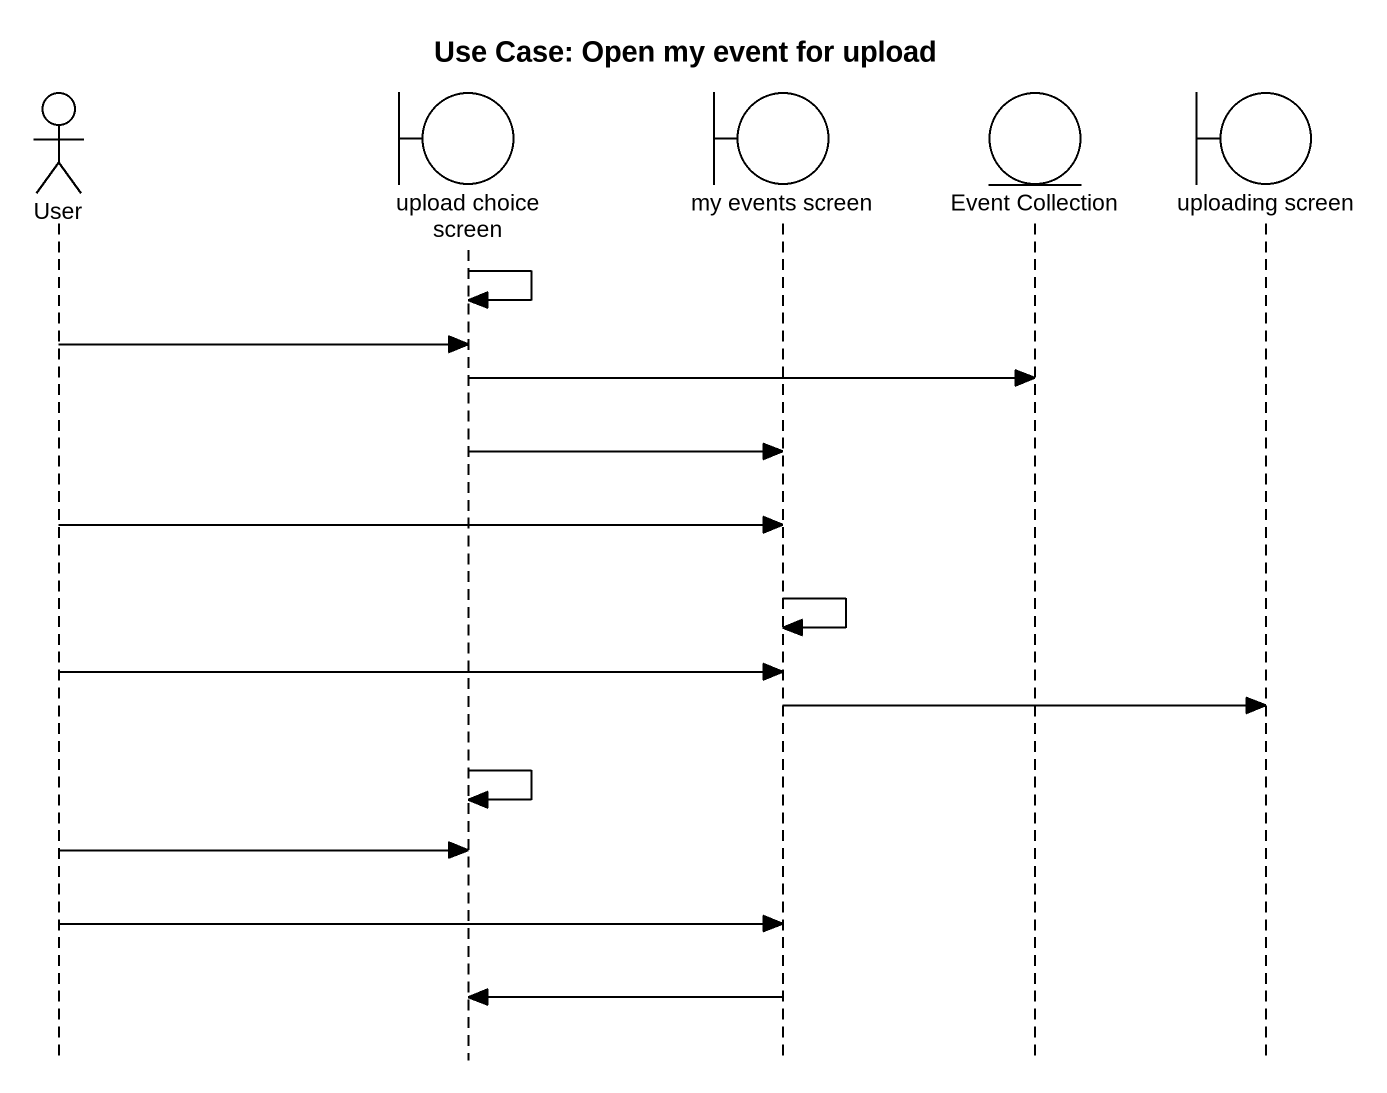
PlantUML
@startuml
title Use Case: Open my event for upload
hide footbox
actor User
boundary "upload choice screen" as upload_choice_screen
boundary "my events screen" as my_events_screen
entity "Event Collection" as Event_Collection
boundary "uploading screen" as uploading_screen

upload_choice_screen -> upload_choice_screen
User -> upload_choice_screen
upload_choice_screen -> Event_Collection
upload_choice_screen -> my_events_screen
User -> my_events_screen
my_events_screen -> my_events_screen
User -> my_events_screen
my_events_screen -> uploading_screen
upload_choice_screen -> upload_choice_screen
User -> upload_choice_screen
User -> my_events_screen
my_events_screen -> upload_choice_screen
@enduml
